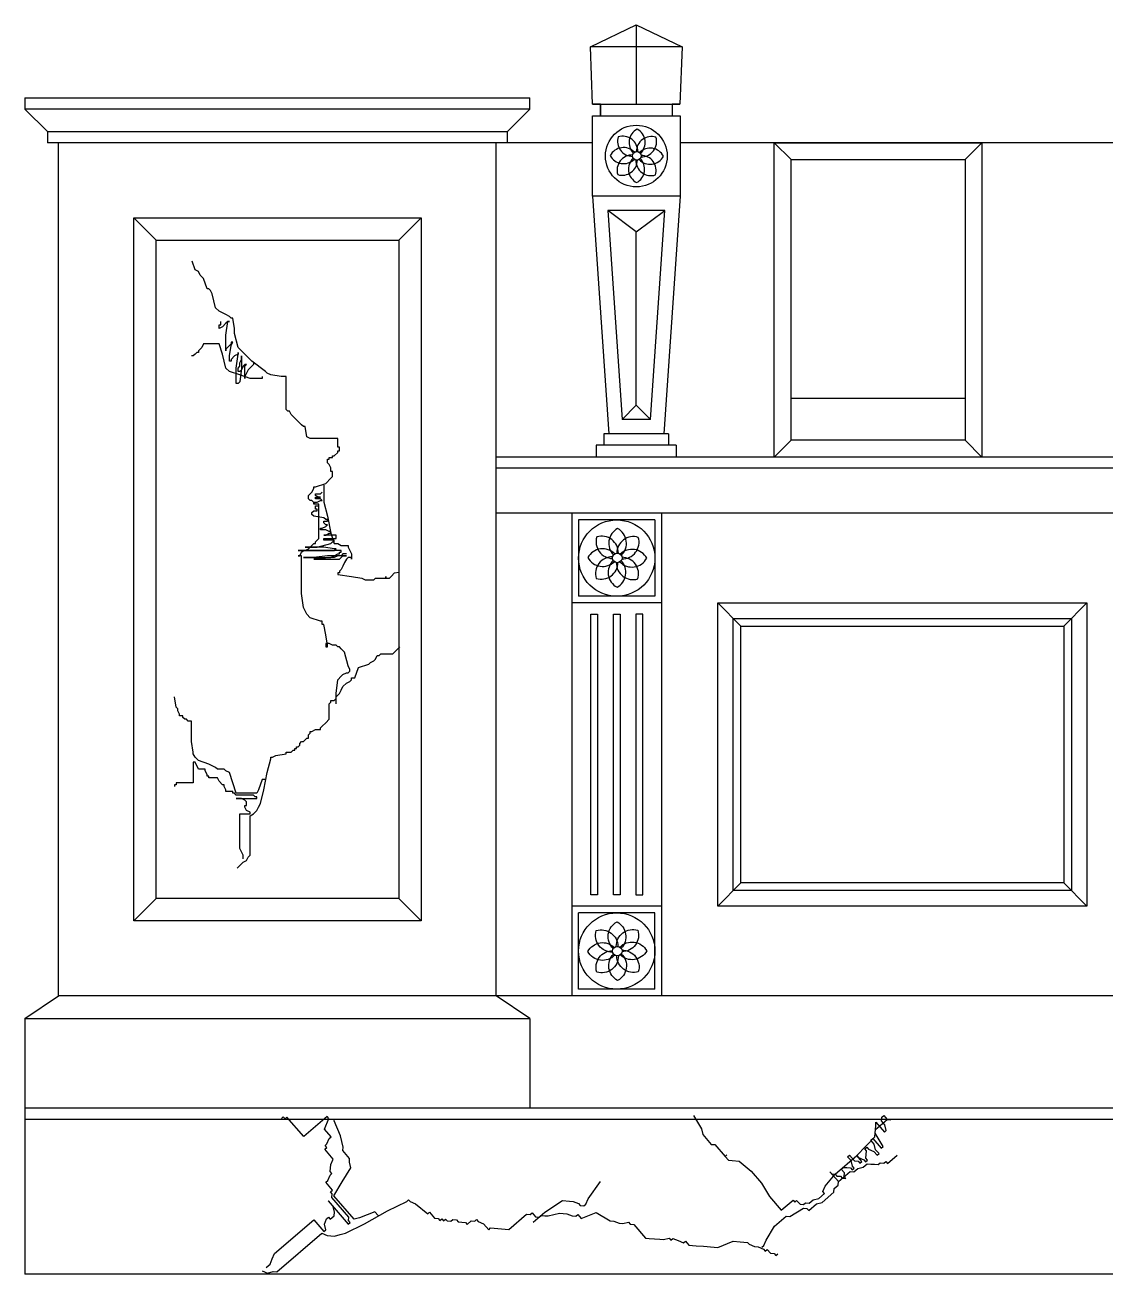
# Model space of a CAD drawing. Header units: metres. Extents: x 376 to 4159, y 361 to 1983.
# Drawn here: x 376 to 1776, y 365 to 1983 of the extents above; entities that cross this region are included whole.
import ezdxf

# ---------------------------------------------------------------- set-up
doc = ezdxf.new("R2010")
doc.units = ezdxf.units.M
for name, color, linetype in [('2', 2, 'Continuous'), ('3', 3, 'Continuous'), ('4', 4, 'Continuous'), ('7', 7, 'Continuous')]:
    doc.layers.add(name, color=color, linetype=linetype)

msp = doc.modelspace()

# ---------------------------------------------------------------- hatches: boundary and pattern name
at = {"layer": '3'}
h = msp.add_hatch(dxfattribs=at)
h.set_pattern_fill('AR-RROOF', scale=324.36)
h.paths.add_polyline_path([(1594.85, 1808.91), (1369.39, 1808.91), (1369.39, 1445.27), (1594.85, 1445.27)])

# ---------------------------------------------------------------- linework, layer by layer
for p, q in [((596.73, 1665.97), (592.95, 1677.31)), ((601.19, 1663.74), (596.73, 1665.97)), ((603.42, 1659.28), (601.19, 1663.74)), ((607.87, 1654.82), (603.42, 1659.28)), ((612.33, 1641.43), (607.87, 1654.82)), ((614.56, 1641.43), (612.33, 1641.43)), ((616.79, 1639.2), (614.56, 1641.43)), ((619.02, 1634.74), (616.79, 1639.2)), ((623.48, 1616.89), (619.02, 1634.74)), ((627.94, 1612.43), (623.48, 1616.89)), ((632.39, 1610.2), (627.94, 1612.43)), ((636.85, 1607.97), (632.39, 1610.2)), ((641.31, 1605.73), (636.85, 1607.97)), ((643.54, 1603.5), (641.31, 1605.73)), ((645.77, 1603.5), (643.54, 1603.5)), ((648, 1590.12), (645.77, 1603.5)), ((627.94, 1594.58), (630.17, 1594.58)), ((627.94, 1590.12), (627.94, 1594.58)), ((632.39, 1592.35), (627.94, 1590.12)), ((630.17, 1594.58), (630.17, 1599.04)), ((636.85, 1596.81), (632.39, 1592.35)), ((639.08, 1599.04), (636.85, 1596.81)), ((636.85, 1581.19), (639.08, 1599.04)), ((641.31, 1599.04), (639.08, 1599.04)), ((639.08, 1599.04), (641.31, 1599.04)), ((648, 1583.42), (648, 1590.12)), ((607.87, 1570.04), (605.64, 1565.58)), ((627.94, 1570.04), (607.87, 1570.04)), ((632.39, 1556.65), (627.94, 1570.04)), ((636.85, 1561.11), (636.85, 1581.19)), ((643.54, 1570.04), (641.31, 1567.81)), ((643.54, 1572.27), (643.54, 1570.04)), ((645.77, 1572.27), (643.54, 1572.27)), ((643.54, 1567.81), (645.77, 1572.27)), ((652.46, 1565.58), (648, 1583.42)), ((594.5, 1554.42), (592.27, 1554.42)), ((596.73, 1556.65), (594.5, 1554.42)), ((598.96, 1558.88), (596.73, 1556.65)), ((601.19, 1558.88), (598.96, 1558.88)), ((603.42, 1563.35), (601.19, 1561.11)), ((601.19, 1561.11), (601.19, 1558.88)), ((605.64, 1565.58), (603.42, 1563.35)), ((636.85, 1538.8), (632.39, 1556.65)), ((641.31, 1567.81), (636.85, 1563.35)), ((636.85, 1563.35), (636.85, 1561.11)), ((641.31, 1554.42), (643.54, 1567.81)), ((641.31, 1547.73), (641.31, 1554.42)), ((648, 1554.42), (643.54, 1549.96)), ((652.46, 1556.65), (648, 1554.42)), ((650.23, 1538.8), (652.46, 1556.65)), ((670.29, 1547.73), (652.46, 1565.58)), ((652.46, 1558.88), (652.46, 1556.65)), ((652.46, 1556.65), (652.46, 1558.88)), ((656.92, 1554.42), (656.92, 1538.8)), ((656.92, 1549.96), (656.92, 1554.42)), ((641.31, 1534.34), (636.85, 1538.8)), ((643.54, 1547.73), (641.31, 1547.73)), ((643.54, 1549.96), (643.54, 1547.73)), ((650.23, 1518.73), (650.23, 1538.8)), ((652.46, 1538.8), (654.69, 1541.04)), ((652.46, 1534.34), (652.46, 1538.8)), ((654.69, 1545.5), (656.92, 1549.96)), ((654.69, 1541.04), (654.69, 1545.5)), ((656.92, 1538.8), (654.69, 1520.96)), ((659.15, 1541.04), (656.92, 1536.57)), ((661.37, 1543.27), (659.15, 1541.04)), ((663.6, 1543.27), (661.37, 1543.27)), ((661.37, 1541.04), (663.6, 1543.27)), ((661.37, 1525.42), (661.37, 1541.04)), ((670.29, 1541.04), (665.83, 1536.57)), ((688.12, 1534.34), (670.29, 1547.73)), ((672.52, 1543.27), (670.29, 1541.04)), ((672.52, 1545.5), (672.52, 1543.27)), ((654.69, 1529.88), (641.31, 1534.34)), ((654.69, 1534.34), (652.46, 1534.34)), ((656.92, 1536.57), (654.69, 1534.34)), ((668.06, 1525.42), (654.69, 1529.88)), ((663.6, 1532.11), (661.37, 1527.65)), ((661.37, 1527.65), (661.37, 1525.42)), ((665.83, 1536.57), (663.6, 1532.11)), ((683.67, 1525.42), (668.06, 1525.42)), ((683.67, 1527.65), (683.67, 1525.42)), ((690.35, 1532.11), (688.12, 1534.34)), ((694.81, 1529.88), (690.35, 1532.11)), ((708.19, 1527.65), (694.81, 1529.88)), ((714.87, 1527.65), (708.19, 1527.65)), ((714.87, 1485.26), (714.87, 1527.65)), ((652.46, 1518.73), (650.23, 1518.73)), ((654.69, 1520.96), (652.46, 1518.73)), ((717.1, 1483.03), (714.87, 1485.26)), ((719.33, 1483.03), (717.1, 1483.03)), ((721.56, 1478.57), (719.33, 1483.03)), ((734.94, 1465.18), (721.56, 1478.57)), ((737.17, 1462.95), (734.94, 1465.18)), ((739.4, 1462.95), (737.17, 1462.95)), ((741.62, 1449.56), (739.4, 1462.95)), ((746.08, 1447.33), (741.62, 1449.56)), ((781.75, 1447.33), (746.08, 1447.33)), ((781.75, 1436.18), (781.75, 1447.33)), ((775.06, 1425.02), (777.29, 1425.02)), ((775.06, 1422.79), (775.06, 1425.02)), ((777.29, 1425.02), (781.75, 1429.49)), ((783.98, 1436.18), (781.75, 1436.18)), ((781.75, 1431.72), (783.98, 1431.72)), ((781.75, 1429.49), (781.75, 1431.72)), ((783.98, 1431.72), (783.98, 1436.18)), ((768.37, 1420.56), (770.6, 1420.56)), ((768.37, 1416.1), (768.37, 1420.56)), ((770.6, 1413.87), (768.37, 1416.1)), ((770.6, 1422.79), (775.06, 1422.79)), ((770.6, 1420.56), (770.6, 1422.79)), ((772.83, 1409.41), (770.6, 1413.87)), ((772.83, 1404.94), (772.83, 1409.41)), ((766.15, 1389.33), (772.83, 1396.02)), ((775.06, 1404.94), (772.83, 1404.94)), ((772.83, 1396.02), (775.06, 1398.25)), ((775.06, 1398.25), (775.06, 1404.94)), ((743.85, 1373.71), (748.31, 1378.17)), ((748.31, 1378.17), (750.54, 1382.63)), ((750.54, 1384.87), (752.77, 1384.87)), ((750.54, 1382.63), (750.54, 1384.87)), ((752.77, 1384.87), (766.15, 1389.33)), ((752.77, 1375.94), (759.46, 1375.94)), ((752.77, 1373.71), (752.77, 1375.94)), ((759.46, 1375.94), (761.69, 1378.17)), ((763.92, 1387.1), (763.92, 1364.79)), ((743.85, 1369.25), (743.85, 1373.71)), ((746.08, 1367.02), (743.85, 1369.25)), ((748.31, 1367.02), (746.08, 1367.02)), ((752.77, 1362.56), (748.31, 1367.02)), ((750.54, 1364.79), (755, 1364.79)), ((750.54, 1362.56), (750.54, 1364.79)), ((757.23, 1362.56), (750.54, 1362.56)), ((757.23, 1371.48), (752.77, 1373.71)), ((752.77, 1371.48), (759.46, 1371.48)), ((752.77, 1369.25), (752.77, 1371.48)), ((759.46, 1369.25), (752.77, 1369.25)), ((757.23, 1362.56), (752.77, 1362.56)), ((752.77, 1360.32), (757.23, 1360.32)), ((752.77, 1355.86), (752.77, 1360.32)), ((755, 1364.79), (759.46, 1367.02)), ((759.46, 1371.48), (757.23, 1371.48)), ((757.23, 1317.94), (757.23, 1362.56)), ((757.23, 1360.32), (757.23, 1362.56)), ((761.69, 1367.02), (759.46, 1369.25)), ((759.46, 1367.02), (761.69, 1367.02)), ((763.92, 1364.79), (768.37, 1346.94)), ((748.31, 1351.4), (750.54, 1353.63)), ((748.31, 1349.17), (748.31, 1351.4)), ((750.54, 1346.94), (748.31, 1349.17)), ((750.54, 1353.63), (755, 1353.63)), ((763.92, 1344.71), (750.54, 1346.94)), ((755, 1355.86), (752.77, 1355.86)), ((755, 1353.63), (755, 1355.86)), ((766.15, 1342.48), (763.92, 1344.71)), ((768.37, 1346.94), (772.83, 1324.63)), ((759.46, 1331.32), (761.69, 1331.32)), ((759.46, 1329.09), (759.46, 1331.32)), ((766.15, 1329.09), (759.46, 1329.09)), ((761.69, 1331.32), (766.15, 1333.55)), ((763.92, 1340.25), (768.37, 1340.25)), ((763.92, 1338.01), (763.92, 1340.25)), ((766.15, 1335.78), (763.92, 1338.01)), ((768.37, 1342.48), (766.15, 1342.48)), ((768.37, 1335.78), (766.15, 1335.78)), ((766.15, 1333.55), (768.37, 1335.78)), ((770.6, 1326.86), (766.15, 1329.09)), ((768.37, 1340.25), (768.37, 1342.48)), ((748.31, 1309.01), (750.54, 1311.24)), ((750.54, 1311.24), (752.77, 1311.24)), ((752.77, 1313.47), (755, 1315.7)), ((752.77, 1311.24), (752.77, 1313.47)), ((755, 1315.7), (757.23, 1317.94)), ((755, 1306.78), (772.83, 1311.24)), ((763.92, 1322.4), (766.15, 1322.4)), ((779.52, 1322.4), (763.92, 1322.4)), ((763.92, 1317.94), (779.52, 1317.94)), ((763.92, 1315.7), (763.92, 1317.94)), ((777.29, 1315.7), (763.92, 1315.7)), ((766.15, 1322.4), (770.6, 1324.63)), ((772.83, 1326.86), (770.6, 1326.86)), ((770.6, 1324.63), (772.83, 1324.63)), ((772.83, 1324.63), (772.83, 1326.86)), ((772.83, 1324.63), (777.29, 1311.24)), ((772.83, 1311.24), (775.06, 1313.47)), ((775.06, 1313.47), (777.29, 1313.47)), ((777.29, 1313.47), (777.29, 1315.7)), ((777.29, 1311.24), (781.75, 1311.24)), ((779.52, 1317.94), (779.52, 1322.4)), ((781.75, 1311.24), (786.21, 1309.01)), ((730.48, 1302.32), (777.29, 1302.32)), ((786.21, 1302.32), (730.48, 1302.32)), ((730.48, 1295.63), (732.71, 1295.63)), ((734.94, 1295.63), (730.48, 1295.63)), ((732.71, 1295.63), (734.94, 1300.09)), ((734.94, 1300.09), (737.17, 1302.32)), ((734.94, 1246.54), (734.94, 1295.63)), ((737.17, 1302.32), (739.4, 1302.32)), ((739.4, 1306.78), (755, 1306.78)), ((763.92, 1306.78), (739.4, 1306.78)), ((739.4, 1302.32), (743.85, 1304.55)), ((743.85, 1304.55), (748.31, 1309.01)), ((768.37, 1295.63), (750.54, 1293.39)), ((777.29, 1304.55), (763.92, 1306.78)), ((792.9, 1295.63), (768.37, 1295.63)), ((772.83, 1293.39), (777.29, 1295.63)), ((779.52, 1304.55), (777.29, 1304.55)), ((777.29, 1302.32), (779.52, 1304.55)), ((777.29, 1295.63), (781.75, 1297.86)), ((781.75, 1295.63), (777.29, 1293.39)), ((781.75, 1297.86), (783.98, 1297.86)), ((786.21, 1295.63), (781.75, 1295.63)), ((783.98, 1300.09), (786.21, 1300.09)), ((783.98, 1297.86), (783.98, 1300.09)), ((783.98, 1291.16), (788.44, 1295.63)), ((786.21, 1309.01), (795.12, 1309.01)), ((786.21, 1300.09), (786.21, 1302.32)), ((788.44, 1297.86), (786.21, 1295.63)), ((792.9, 1297.86), (788.44, 1297.86)), ((788.44, 1295.63), (792.9, 1295.63)), ((795.12, 1309.01), (795.12, 1306.78)), ((795.12, 1306.78), (797.35, 1302.32)), ((797.35, 1302.32), (799.58, 1297.86)), ((799.58, 1297.86), (799.58, 1291.16)), ((737.17, 1293.39), (772.83, 1293.39)), ((750.54, 1293.39), (737.17, 1293.39)), ((750.54, 1291.16), (783.98, 1291.16)), ((755, 1291.16), (750.54, 1291.16)), ((772.83, 1293.39), (755, 1291.16)), ((777.29, 1293.39), (772.83, 1293.39)), ((788.44, 1282.24), (786.21, 1277.78)), ((790.67, 1286.7), (788.44, 1282.24)), ((792.9, 1291.16), (790.67, 1286.7)), ((795.12, 1293.39), (792.9, 1291.16)), ((799.58, 1293.39), (795.12, 1293.39)), ((799.58, 1291.16), (799.58, 1293.39)), ((781.75, 1273.32), (781.75, 1271.08)), ((783.98, 1273.32), (781.75, 1273.32)), ((781.75, 1271.08), (799.58, 1268.85)), ((786.21, 1277.78), (783.98, 1275.55)), ((783.98, 1275.55), (783.98, 1273.32)), ((799.58, 1268.85), (812.96, 1266.62)), ((812.96, 1266.62), (817.42, 1264.39)), ((817.42, 1264.39), (828.56, 1264.39)), ((828.56, 1264.39), (830.79, 1266.62)), ((830.79, 1266.62), (844.17, 1266.62)), ((844.17, 1268.85), (844.17, 1266.62)), ((844.17, 1266.62), (844.17, 1268.85)), ((844.17, 1266.62), (848.62, 1266.62)), ((848.62, 1266.62), (850.85, 1268.85)), ((850.85, 1268.85), (855.31, 1273.32)), ((855.31, 1273.32), (860.88, 1274.24)), ((737.17, 1228.7), (734.94, 1246.54)), ((739.4, 1224.23), (737.17, 1228.7)), ((741.62, 1219.77), (739.4, 1224.23)), ((746.08, 1215.31), (741.62, 1219.77)), ((759.46, 1210.85), (746.08, 1215.31)), ((761.69, 1210.85), (759.46, 1210.85)), ((761.69, 1206.39), (761.69, 1210.85)), ((763.92, 1206.39), (761.69, 1206.39)), ((766.15, 1193), (763.92, 1206.39)), ((768.37, 1179.61), (766.15, 1193)), ((766.15, 1181.84), (766.15, 1177.38)), ((770.6, 1181.84), (766.15, 1181.84)), ((775.06, 1179.61), (770.6, 1181.84)), ((766.15, 1177.38), (768.37, 1177.38)), ((768.37, 1177.38), (768.37, 1179.61)), ((779.52, 1179.61), (775.06, 1179.61)), ((781.75, 1177.38), (779.52, 1179.61)), ((783.98, 1177.38), (781.75, 1177.38)), ((786.21, 1175.15), (783.98, 1177.38)), ((790.67, 1170.69), (786.21, 1175.15)), ((795.12, 1152.84), (790.67, 1170.69)), ((830.79, 1161.77), (833.02, 1166.23)), ((833.02, 1166.23), (835.25, 1166.23)), ((835.25, 1166.23), (837.48, 1168.46)), ((837.48, 1168.46), (853.08, 1168.46)), ((853.08, 1168.46), (855.31, 1170.69)), ((855.31, 1170.69), (862, 1177.38)), ((797.35, 1148.38), (795.12, 1152.84)), ((804.04, 1137.22), (808.5, 1150.61)), ((808.5, 1150.61), (821.87, 1155.07)), ((821.87, 1155.07), (824.1, 1157.3)), ((824.1, 1157.3), (828.56, 1159.54)), ((828.56, 1159.54), (830.79, 1161.77)), ((779.52, 1117.15), (781.75, 1134.99)), ((781.75, 1134.99), (786.21, 1139.46)), ((786.21, 1139.46), (788.44, 1141.69)), ((788.44, 1141.69), (792.9, 1143.92)), ((792.9, 1143.92), (795.12, 1143.92)), ((795.12, 1143.92), (797.35, 1146.15)), ((797.35, 1146.15), (797.35, 1148.38)), ((797.35, 1132.76), (799.58, 1134.99)), ((799.58, 1137.22), (804.04, 1137.22)), ((799.58, 1134.99), (799.58, 1137.22)), ((779.52, 1103.76), (779.52, 1117.15)), ((781.75, 1114.91), (783.98, 1117.15)), ((783.98, 1117.15), (786.21, 1121.61)), ((786.21, 1121.61), (788.44, 1126.07)), ((788.44, 1126.07), (792.9, 1130.53)), ((792.9, 1130.53), (797.35, 1132.76)), ((572.21, 1099.3), (569.98, 1112.68)), ((770.6, 1103.76), (772.83, 1105.99)), ((770.6, 1083.68), (770.6, 1103.76)), ((772.83, 1105.99), (772.83, 1108.22)), ((772.83, 1108.22), (777.29, 1108.22)), ((777.29, 1108.22), (779.52, 1110.45)), ((779.52, 1112.68), (781.75, 1114.91)), ((779.52, 1110.45), (779.52, 1112.68)), ((574.44, 1097.07), (572.21, 1099.3)), ((574.44, 1094.84), (574.44, 1097.07)), ((576.67, 1090.37), (574.44, 1094.84)), ((576.67, 1088.14), (576.67, 1090.37)), ((581.12, 1088.14), (576.67, 1088.14)), ((581.12, 1085.91), (581.12, 1088.14)), ((583.35, 1083.68), (581.12, 1085.91)), ((585.58, 1083.68), (583.35, 1083.68)), ((587.81, 1081.45), (585.58, 1083.68)), ((592.27, 1081.45), (587.81, 1081.45)), ((592.27, 1054.68), (592.27, 1081.45)), ((748.31, 1068.06), (752.77, 1070.29)), ((752.77, 1070.29), (759.46, 1070.29)), ((759.46, 1072.53), (761.69, 1074.76)), ((759.46, 1070.29), (759.46, 1072.53)), ((761.69, 1074.76), (766.15, 1079.22)), ((766.15, 1079.22), (770.6, 1083.68)), ((594.5, 1041.29), (592.27, 1054.68)), ((732.71, 1052.45), (734.94, 1054.68)), ((732.71, 1050.22), (732.71, 1052.45)), ((734.94, 1054.68), (737.17, 1054.68)), ((737.17, 1054.68), (739.4, 1056.91)), ((739.4, 1056.91), (741.62, 1059.14)), ((741.62, 1059.14), (743.85, 1059.14)), ((743.85, 1063.6), (746.08, 1065.83)), ((743.85, 1059.14), (743.85, 1063.6)), ((746.08, 1068.06), (748.31, 1068.06)), ((746.08, 1065.83), (746.08, 1068.06)), ((594.5, 1039.06), (594.5, 1041.29)), ((596.73, 1034.6), (594.5, 1039.06)), ((697.04, 1034.6), (701.5, 1036.83)), ((701.5, 1036.83), (714.87, 1039.06)), ((714.87, 1041.29), (721.56, 1041.29)), ((714.87, 1039.06), (714.87, 1041.29)), ((721.56, 1041.29), (723.79, 1043.52)), ((723.79, 1043.52), (726.02, 1043.52)), ((726.02, 1045.75), (728.25, 1045.75)), ((726.02, 1043.52), (726.02, 1045.75)), ((728.25, 1047.98), (730.48, 1047.98)), ((728.25, 1045.75), (728.25, 1047.98)), ((730.48, 1047.98), (732.71, 1050.22)), ((594.5, 1027.91), (594.5, 1001.13)), ((596.73, 1027.91), (594.5, 1027.91)), ((601.19, 1030.14), (596.73, 1034.6)), ((601.19, 1018.98), (596.73, 1027.91)), ((614.56, 1025.68), (601.19, 1030.14)), ((619.02, 1023.44), (614.56, 1025.68)), ((623.48, 1021.21), (619.02, 1023.44)), ((625.71, 1018.98), (623.48, 1021.21)), ((690.35, 1014.52), (694.81, 1032.37)), ((694.81, 1034.6), (697.04, 1034.6)), ((694.81, 1032.37), (694.81, 1034.6)), ((610.1, 1018.98), (601.19, 1018.98)), ((610.1, 1016.75), (610.1, 1018.98)), ((612.33, 1012.29), (610.1, 1016.75)), ((612.33, 1010.06), (612.33, 1012.29)), ((614.56, 1010.06), (612.33, 1010.06)), ((614.56, 1007.83), (614.56, 1010.06)), ((625.71, 1007.83), (614.56, 1007.83)), ((634.62, 1018.98), (625.71, 1018.98)), ((627.94, 1003.37), (625.71, 1007.83)), ((636.85, 1016.75), (634.62, 1018.98)), ((641.31, 1014.52), (636.85, 1016.75)), ((645.77, 1001.13), (641.31, 1014.52)), ((683.67, 1005.6), (679.21, 992.21)), ((688.12, 1005.6), (683.67, 1005.6)), ((685.9, 992.21), (690.35, 1014.52)), ((569.98, 998.9), (569.98, 996.67)), ((572.21, 998.9), (569.98, 998.9)), ((594.5, 1001.13), (572.21, 1001.13)), ((572.21, 1001.13), (572.21, 998.9)), ((632.39, 998.9), (627.94, 1003.37)), ((634.62, 998.9), (632.39, 998.9)), ((634.62, 996.67), (634.62, 998.9)), ((636.85, 992.21), (634.62, 996.67)), ((636.85, 989.98), (636.85, 992.21)), ((645.77, 989.98), (636.85, 989.98)), ((650.23, 987.75), (645.77, 1001.13)), ((645.77, 987.75), (645.77, 989.98)), ((648, 987.75), (645.77, 987.75)), ((650.23, 985.52), (648, 987.75)), ((676.98, 987.75), (650.23, 987.75)), ((679.21, 992.21), (676.98, 987.75)), ((681.44, 974.36), (685.9, 992.21)), ((672.52, 985.52), (650.23, 985.52)), ((650.23, 981.05), (676.98, 981.05)), ((656.92, 981.05), (650.23, 981.05)), ((661.37, 978.82), (656.92, 981.05)), ((663.6, 976.59), (661.37, 978.82)), ((661.37, 972.13), (663.6, 972.13)), ((661.37, 969.9), (661.37, 972.13)), ((663.6, 972.13), (663.6, 976.59)), ((674.75, 983.29), (672.52, 985.52)), ((676.98, 983.29), (674.75, 983.29)), ((676.98, 981.05), (676.98, 983.29)), ((679.21, 969.9), (681.44, 974.36)), ((654.69, 916.36), (654.69, 960.98)), ((654.69, 960.98), (668.06, 960.98)), ((663.6, 965.44), (661.37, 969.9)), ((668.06, 963.21), (663.6, 965.44)), ((668.06, 960.98), (668.06, 963.21)), ((668.06, 958.75), (672.52, 960.98)), ((668.06, 907.43), (668.06, 958.75)), ((672.52, 960.98), (676.98, 965.44)), ((676.98, 965.44), (679.21, 969.9)), ((656.92, 911.89), (654.69, 916.36)), ((659.15, 907.43), (656.92, 911.89)), ((659.15, 902.97), (659.15, 907.43)), ((665.83, 905.2), (668.06, 907.43)), ((651.31, 890.66), (659.15, 898.51)), ((659.15, 898.51), (663.6, 900.74)), ((663.6, 900.74), (665.83, 905.2)), ((711.2, 568.67), (708.66, 566.49)), ((713.38, 566.13), (711.2, 568.67)), ((715.92, 568.3), (713.38, 566.13)), ((737.66, 542.9), (715.92, 568.3)), ((768.17, 569.01), (737.66, 542.9)), ((764.52, 552.69), (770.35, 566.47)), ((770.35, 566.47), (768.17, 569.01)), ((1242.78, 570.3), (1253.29, 552.88)), ((1486.61, 563.32), (1486.98, 568.04)), ((1486.98, 568.04), (1489.52, 570.22)), ((1489.52, 570.22), (1493.87, 565.14)), ((773.22, 542.52), (764.52, 552.69)), ((777.24, 563.57), (777.37, 565.27)), ((785.2, 543.97), (777.24, 563.57)), ((1253.29, 552.88), (1255.09, 545.62)), ((1478.25, 547.36), (1478.99, 556.8)), ((1478.25, 547.36), (1478.62, 552.08)), ((1478.62, 552.08), (1494.03, 565.27)), ((1478.99, 556.8), (1479.35, 561.51)), ((1479.35, 561.51), (1490.22, 548.81)), ((1490.96, 558.24), (1486.61, 563.32)), ((1490.22, 548.81), (1492.77, 550.99)), ((1492.77, 550.99), (1490.96, 558.24)), ((1493.87, 565.14), (1498.59, 564.77)), ((767.77, 533.46), (770.68, 540.35)), ((770.68, 540.35), (773.22, 542.52)), ((787, 536.71), (785.2, 543.97)), ((788.81, 529.46), (787, 536.71)), ((1255.09, 545.62), (1265.96, 532.92)), ((1454.63, 518.35), (1477.88, 542.65)), ((1472.8, 538.29), (1475.34, 540.47)), ((1477.14, 533.21), (1472.8, 538.29)), ((1475.34, 540.47), (1486.21, 527.77)), ((1477.88, 542.65), (1478.25, 547.36)), ((1488.75, 529.94), (1478.25, 547.36)), ((764.86, 526.56), (767.4, 528.74)), ((775.73, 513.86), (764.86, 526.56)), ((765.22, 531.28), (767.77, 533.46)), ((767.4, 528.74), (765.22, 531.28)), ((788.44, 524.74), (788.81, 529.46)), ((797.14, 514.58), (788.44, 524.74)), ((1265.96, 532.92), (1270.68, 532.56)), ((1270.68, 532.56), (1283.73, 517.32)), ((1283.73, 517.32), (1286.27, 519.49)), ((1286.27, 519.49), (1283.73, 517.32)), ((1426.66, 494.41), (1454.63, 518.35)), ((1442.65, 516.9), (1445.2, 519.08)), ((1445.2, 519.08), (1451.72, 511.45)), ((1461.15, 510.72), (1454.63, 518.35)), ((1454.63, 518.35), (1456.8, 515.81)), ((1464.8, 527.05), (1467.34, 529.23)), ((1466.97, 524.51), (1464.8, 527.05)), ((1466.24, 515.08), (1466.97, 524.51)), ((1467.34, 529.23), (1469.52, 526.69)), ((1469.52, 526.69), (1476.41, 523.78)), ((1476.41, 523.78), (1480.76, 518.7)), ((1478.95, 525.96), (1477.14, 533.21)), ((1483.3, 520.88), (1478.95, 525.96)), ((1480.76, 518.7), (1483.3, 520.88)), ((1486.21, 527.77), (1488.75, 529.94)), ((1494.17, 508.17), (1506.88, 519.05)), ((772.08, 497.54), (772.82, 506.97)), ((772.82, 506.97), (775.73, 513.86)), ((787.67, 484.47), (798.57, 502.61)), ((796.77, 509.86), (797.14, 514.58)), ((798.57, 502.61), (796.77, 509.86)), ((1283.73, 517.32), (1288.07, 512.24)), ((1288.07, 512.24), (1292.79, 511.87)), ((1292.79, 511.87), (1302.22, 511.14)), ((1302.22, 511.14), (1317.81, 498.08)), ((1434.29, 500.94), (1436.83, 503.11)), ((1436.83, 503.11), (1441.55, 502.75)), ((1441.55, 502.75), (1446.27, 502.39)), ((1447, 511.82), (1442.65, 516.9)), ((1446.27, 502.39), (1448.44, 499.85)), ((1448.81, 504.56), (1447, 511.82)), ((1448.44, 499.85), (1450.98, 502.02)), ((1450.98, 502.02), (1448.81, 504.56)), ((1451.72, 511.45), (1456.44, 511.09)), ((1455.7, 501.66), (1462.96, 503.47)), ((1456.44, 511.09), (1458.61, 508.55)), ((1456.8, 515.81), (1463.7, 512.9)), ((1458.61, 508.55), (1461.15, 510.72)), ((1462.96, 503.47), (1468.04, 507.82)), ((1463.7, 512.9), (1465.87, 510.36)), ((1465.87, 510.36), (1468.41, 512.54)), ((1468.41, 512.54), (1466.24, 515.08)), ((1468.04, 507.82), (1472.76, 507.46)), ((1472.76, 507.46), (1477.48, 507.09)), ((1477.48, 507.09), (1482.19, 506.73)), ((1482.19, 506.73), (1484.74, 508.9)), ((1484.74, 508.9), (1489.45, 508.54)), ((1489.45, 508.54), (1491.99, 510.71)), ((1491.99, 510.71), (1494.17, 508.17)), ((766.26, 483.75), (768.8, 485.93)), ((768.8, 485.93), (771.71, 492.82)), ((771.71, 492.82), (774.25, 495)), ((774.25, 495), (772.08, 497.54)), ((1317.81, 498.08), (1330.86, 482.83)), ((1413.58, 478.81), (1426.66, 494.41)), ((1430.64, 484.61), (1419.77, 497.32)), ((1419.77, 497.32), (1421.95, 494.77)), ((1421.95, 494.77), (1426.66, 494.41)), ((1426.66, 494.41), (1428.84, 491.87)), ((1428.84, 491.87), (1433.55, 491.51)), ((1430.64, 484.61), (1445.9, 497.67)), ((1433.55, 491.51), (1435.73, 488.97)), ((1438.64, 495.86), (1434.29, 500.94)), ((1435.73, 488.97), (1440.44, 488.6)), ((1438.27, 491.14), (1438.64, 495.86)), ((1440.44, 488.6), (1438.27, 491.14)), ((1445.9, 497.67), (1450.61, 497.3)), ((1450.61, 497.3), (1455.7, 501.66)), ((774.96, 473.59), (766.26, 483.75)), ((772.41, 471.41), (774.96, 473.59)), ((774.59, 468.87), (772.41, 471.41)), ((776.76, 466.33), (787.67, 484.47)), ((1106.23, 462.23), (1122.22, 484.72)), ((1330.86, 482.83), (1341.36, 465.42)), ((1405.22, 462.85), (1412.85, 469.38)), ((1409.57, 457.77), (1424.82, 470.83)), ((1410.67, 471.92), (1413.58, 478.81)), ((1412.85, 469.38), (1410.67, 471.92)), ((1424.82, 470.83), (1425.19, 475.55)), ((1425.19, 475.55), (1430.27, 479.9)), ((1430.27, 479.9), (1430.64, 484.61)), ((775.66, 452.18), (769.13, 459.81)), ((769.13, 459.81), (795.22, 429.32)), ((774.22, 464.16), (774.59, 468.87)), ((795.96, 438.75), (774.22, 464.16)), ((802.85, 435.85), (776.76, 466.33)), ((846.41, 446.72), (871.09, 459.05)), ((871.09, 459.05), (873.64, 461.22)), ((873.64, 461.22), (875.81, 458.68)), ((875.81, 458.68), (882.7, 455.78)), ((882.7, 455.78), (898.29, 442.71)), ((1050.33, 445.2), (1072.84, 460.06)), ((1072.84, 460.06), (1082.28, 459.34)), ((1082.28, 459.34), (1086.99, 458.97)), ((1086.99, 458.97), (1093.88, 456.07)), ((1093.88, 456.07), (1096.06, 453.53)), ((1096.06, 453.53), (1100.77, 453.16)), ((1100.77, 453.16), (1103.32, 455.34)), ((1103.32, 455.34), (1106.23, 462.23)), ((1341.36, 465.42), (1356.58, 447.63)), ((1356.58, 447.63), (1371.83, 460.69)), ((1371.83, 460.69), (1374.01, 458.15)), ((1374.01, 458.15), (1376.55, 460.32)), ((1376.55, 460.32), (1380.9, 455.24)), ((1380.9, 455.24), (1385.62, 454.88)), ((1385.62, 454.88), (1388.16, 457.05)), ((1388.16, 457.05), (1392.87, 456.69)), ((1392.14, 447.26), (1402.31, 455.96)), ((1392.87, 456.69), (1397.96, 461.04)), ((1397.96, 461.04), (1405.22, 462.85)), ((1402.31, 455.96), (1409.57, 457.77)), ((767.29, 436.22), (769.83, 438.4)), ((769.83, 438.4), (772.01, 435.86)), ((772.01, 435.86), (777.09, 440.21)), ((777.46, 444.93), (775.66, 452.18)), ((777.09, 440.21), (777.46, 444.93)), ((795.59, 434.04), (795.96, 438.75)), ((810.11, 437.66), (802.85, 435.85)), ((829.71, 445.64), (810.11, 437.66)), ((816.63, 430.04), (846.41, 446.72)), ((834.06, 440.55), (829.71, 445.64)), ((898.29, 442.71), (900.83, 444.89)), ((900.83, 444.89), (907.35, 437.26)), ((907.35, 437.26), (912.07, 436.9)), ((1003.49, 422.72), (1026.38, 442.3)), ((1026.38, 442.3), (1031.09, 441.94)), ((1031.09, 441.94), (1033.64, 444.11)), ((1033.64, 444.11), (1037.98, 439.03)), ((1035.07, 432.14), (1050.33, 445.2)), ((1037.98, 439.03), (1042.7, 438.67)), ((1042.7, 438.67), (1045.24, 440.85)), ((1045.24, 440.85), (1049.96, 440.48)), ((1049.96, 440.48), (1054.68, 440.12)), ((1054.68, 440.12), (1061.94, 441.93)), ((1061.94, 441.93), (1069.19, 443.74)), ((1069.19, 443.74), (1078.63, 443.01)), ((1078.63, 443.01), (1085.52, 440.11)), ((1085.52, 440.11), (1090.24, 439.74)), ((1090.24, 439.74), (1092.78, 441.92)), ((1092.78, 441.92), (1097.13, 436.84)), ((1097.13, 436.84), (1116.73, 444.81)), ((1116.73, 444.81), (1134.86, 433.92)), ((1347.85, 426.96), (1363.1, 440.01)), ((1363.1, 440.01), (1367.82, 439.65)), ((1367.82, 439.65), (1385.25, 450.16)), ((1385.25, 450.16), (1389.96, 449.8)), ((1389.96, 449.8), (1392.14, 447.26)), ((699.75, 391.62), (750.6, 435.14)), ((750.6, 435.14), (763.65, 419.9)), ((763.65, 419.9), (766.19, 422.07)), ((764.38, 429.33), (767.29, 436.22)), ((766.19, 422.07), (764.38, 429.33)), ((791.94, 417.71), (816.63, 430.04)), ((795.22, 429.32), (797.77, 431.5)), ((797.77, 431.5), (795.59, 434.04)), ((912.07, 436.9), (914.25, 434.36)), ((914.25, 434.36), (916.79, 436.54)), ((916.79, 436.54), (918.96, 434)), ((918.96, 434), (921.5, 436.17)), ((921.5, 436.17), (923.68, 433.63)), ((923.68, 433.63), (928.4, 433.27)), ((928.4, 433.27), (930.94, 435.44)), ((930.94, 435.44), (935.65, 435.08)), ((935.65, 435.08), (937.83, 432.54)), ((937.83, 432.54), (942.55, 432.17)), ((942.55, 432.17), (947.26, 431.81)), ((947.26, 431.81), (949.44, 429.27)), ((949.44, 429.27), (954.52, 433.62)), ((954.52, 433.62), (959.24, 433.26)), ((959.24, 433.26), (961.78, 435.43)), ((961.78, 435.43), (963.95, 432.89)), ((963.95, 432.89), (970.85, 429.99)), ((970.85, 429.99), (977.37, 422.37)), ((977.37, 422.37), (979.91, 424.54)), ((979.91, 424.54), (984.63, 424.18)), ((984.63, 424.18), (994.06, 423.45)), ((994.06, 423.45), (1003.49, 422.72)), ((1134.86, 433.92), (1139.58, 433.56)), ((1139.58, 433.56), (1146.47, 430.65)), ((1146.47, 430.65), (1151.18, 430.29)), ((1151.18, 430.29), (1158.44, 432.1)), ((1158.44, 432.1), (1160.62, 429.56)), ((1160.62, 429.56), (1165.33, 429.19)), ((1165.33, 429.19), (1180.55, 411.41)), ((1336.94, 408.82), (1347.85, 426.96)), ((702.63, 367.68), (761.1, 417.72)), ((761.1, 417.72), (767.99, 414.82)), ((767.99, 414.82), (777.43, 414.09)), ((777.43, 414.09), (784.69, 415.9)), ((784.69, 415.9), (791.94, 417.71)), ((1180.55, 411.41), (1185.27, 411.05)), ((1185.27, 411.05), (1199.42, 409.95)), ((1199.42, 409.95), (1204.14, 409.59)), ((1204.14, 409.59), (1211.4, 411.4)), ((1211.4, 411.4), (1213.57, 408.86)), ((1213.57, 408.86), (1216.11, 411.04)), ((1216.11, 411.04), (1223, 408.13)), ((1223, 408.13), (1229.89, 405.23)), ((1229.89, 405.23), (1232.44, 407.4)), ((1232.44, 407.4), (1236.78, 402.32)), ((1274.52, 399.41), (1294.12, 407.38)), ((1294.12, 407.38), (1303.55, 406.65)), ((1303.55, 406.65), (1308.27, 406.29)), ((1308.27, 406.29), (1312.99, 405.92)), ((1312.99, 405.92), (1315.16, 403.38)), ((1334.03, 401.93), (1336.94, 408.82)), ((696.84, 384.73), (699.75, 391.62)), ((1236.78, 402.32), (1246.22, 401.59)), ((1246.22, 401.59), (1255.65, 400.86)), ((1255.65, 400.86), (1260.37, 400.5)), ((1260.37, 400.5), (1265.09, 400.14)), ((1265.09, 400.14), (1274.52, 399.41)), ((1315.16, 403.38), (1322.05, 400.48)), ((1322.05, 400.48), (1326.77, 400.11)), ((1326.77, 400.11), (1333.66, 397.21)), ((1331.49, 399.75), (1334.03, 401.93)), ((1333.66, 397.21), (1335.83, 394.67)), ((1335.83, 394.67), (1338.38, 396.85)), ((1338.38, 396.85), (1342.73, 391.76)), ((1342.73, 391.76), (1347.44, 391.4)), ((1347.44, 391.4), (1349.62, 388.86)), ((1349.62, 388.86), (1352.16, 391.04)), ((688.84, 373.49), (693.93, 377.84)), ((693.93, 377.84), (696.84, 384.73)), ((683.76, 369.13), (690.65, 366.23)), ((690.65, 366.23), (697.91, 368.04)), ((697.91, 368.04), (702.63, 367.68))]:
    msp.add_line(p, q)
at = {"layer": '2'}
msp.add_line((4158.58, 364.91), (376.33, 364.91), dxfattribs=at)
at = {"layer": '3'}
for p, q in [((1030.88, 1874.36), (376.33, 1874.36)), ((405.43, 1845.27), (1001.79, 1845.27)), ((1369.39, 1808.91), (1347.57, 1830.73)), ((1594.85, 1830.73), (1616.66, 1830.73)), ((1594.85, 1808.91), (1616.66, 1830.73)), ((546.33, 1704.36), (517.24, 1733.45)), ((860.88, 1704.36), (889.97, 1733.45)), ((1168.65, 1715.09), (1131.83, 1742.81)), ((1168.65, 1715.09), (1205.63, 1742.81)), ((1168.65, 1490.75), (1168.65, 1715.09)), ((1168.65, 1490.75), (1150.27, 1472.19)), ((1187.01, 1472.19), (1168.65, 1490.75)), ((1187.01, 1472.19), (1150.27, 1472.19)), ((1369.39, 1445.27), (1347.57, 1423.45)), ((1594.85, 1445.27), (1616.66, 1423.45)), ((3547.67, 1408.91), (987.24, 1408.91)), ((1192.83, 1342), (1093.92, 1342)), ((1093.92, 1342), (1093.92, 1243.09)), ((1192.83, 1342), (1192.83, 1243.09)), ((1201.56, 1234.36), (1085.19, 1234.36)), ((1192.83, 1243.09), (1093.92, 1243.09)), ((1274.28, 1234.36), (1304.28, 1204.36)), ((1722.83, 1204.36), (1752.83, 1234.36)), ((1304.28, 871.64), (1274.28, 841.64)), ((1722.83, 871.64), (1752.83, 841.64)), ((546.33, 851.64), (517.24, 822.54)), ((860.88, 851.64), (889.97, 822.54)), ((1201.56, 841.64), (1085.19, 841.64)), ((1093.92, 734), (1093.92, 832.91)), ((1192.83, 832.91), (1093.92, 832.91)), ((1192.83, 734), (1192.83, 832.91)), ((1192.83, 734), (1093.92, 734)), ((376.33, 696.18), (1030.88, 696.18)), ((4158.58, 565.27), (376.33, 565.27))]:
    msp.add_line(p, q, dxfattribs=at)
for points in [[(1174.11, 1816.61, 0.51), (1169.79, 1848.27, 0.5), (1164.98, 1817.1)], [(1170.64, 1819.07, 0.51), (1145.2, 1838.4, 0.5), (1163.81, 1812.96)], [(1174.85, 1812.43, 0.51), (1194.16, 1837.86, 0.5), (1168.72, 1819.18)], [(1166.43, 1818.38, 0.51), (1134.8, 1814.03, 0.5), (1165.93, 1809.19)], [(1163.91, 1814.88, 0.51), (1144.67, 1789.45, 0.5), (1170.11, 1808.06)], [(1168.18, 1808.13, 0.51), (1193.62, 1788.91, 0.5), (1174.93, 1814.35)], [(1172.42, 1808.91, 0.51), (1204.03, 1813.28, 0.5), (1172.81, 1818.04)], [(1164.64, 1810.62, 0.51), (1169.04, 1779.04, 0.5), (1173.83, 1810.22)], [(1149.28, 1296.03, 0.51), (1144.53, 1330.85, 0.5), (1139.25, 1296.56)], [(1145.47, 1298.73, 0.51), (1117.49, 1319.99, 0.5), (1137.95, 1292.01)], [(1150.1, 1291.42, 0.51), (1171.33, 1319.41, 0.5), (1143.35, 1298.85)], [(1140.83, 1297.97, 0.51), (1106.04, 1293.19, 0.5), (1140.29, 1287.86)], [(1147.43, 1287.56, 0.51), (1182.19, 1292.36, 0.5), (1147.85, 1297.6)], [(1138.07, 1294.13, 0.51), (1116.9, 1266.14, 0.5), (1144.89, 1286.62)], [(1138.86, 1289.43, 0.51), (1143.7, 1254.7, 0.5), (1148.98, 1289)], [(1142.77, 1286.7, 0.51), (1170.75, 1265.56, 0.5), (1150.18, 1293.54)], [(1138.07, 781.87, -0.51), (1116.9, 809.85, -0.5), (1144.89, 789.38)], [(1138.86, 786.57, -0.51), (1143.7, 821.3, -0.5), (1148.98, 787)], [(1142.77, 789.29, -0.51), (1170.75, 810.44, -0.5), (1150.18, 782.45)], [(1140.83, 778.03, -0.51), (1106.04, 782.81, -0.5), (1140.29, 788.14)], [(1147.43, 788.44, -0.51), (1182.19, 783.64, -0.5), (1147.85, 778.4)], [(1145.47, 777.27, -0.51), (1117.49, 756.01, -0.5), (1137.95, 783.99)], [(1149.28, 779.97, -0.51), (1144.53, 745.15, -0.5), (1139.25, 779.44)], [(1150.1, 784.57, -0.51), (1171.33, 756.59, -0.5), (1143.35, 777.15)]]:
    msp.add_lwpolyline(points, format="xyb", dxfattribs=at)
for points in [[(1369.39, 1808.91), (1594.85, 1808.91), (1594.85, 1445.27), (1369.39, 1445.27)], [(860.88, 851.64), (546.33, 851.64), (546.33, 1704.36), (860.88, 1704.36)], [(1109.74, 1219.82), (1118.46, 1219.82), (1118.46, 856.18), (1109.74, 856.18)], [(1139.01, 1219.82), (1147.74, 1219.82), (1147.74, 856.18), (1139.01, 856.18)], [(1177.01, 1219.82), (1168.28, 1219.82), (1168.28, 856.18), (1177.01, 856.18)], [(1294.28, 1214.36), (1732.83, 1214.36), (1732.83, 861.64), (1294.28, 861.64)]]:
    msp.add_lwpolyline(points, close=True, dxfattribs=at)
msp.add_lwpolyline([(1187.01, 1472.19), (1205.63, 1742.81), (1131.83, 1742.81), (1150.27, 1472.19)], dxfattribs=at)
for centre, radius in [((1168.74, 1813.44), 40), ((1169.37, 1813.61), 5.6), ((1143.37, 1292.54), 49.45), ((1144.07, 1292.73), 6.16), ((1143.37, 783.45), 49.45), ((1144.07, 783.27), 6.16)]:
    msp.add_circle(centre, radius, dxfattribs=at)
at = {"layer": '4'}
for p, q in [((1228.07, 1955.08), (1225.28, 1880.53)), ((376.33, 1888.91), (1030.88, 1888.91)), ((1030.88, 1874.36), (1030.88, 1888.91)), ((1030.88, 1874.36), (1001.79, 1845.27)), ((1001.79, 1830.73), (1001.79, 1845.27)), ((1111.99, 1830.73), (405.43, 1830.73)), ((987.24, 725.27), (987.24, 1830.73)), ((3282.35, 1830.73), (1225.49, 1830.73)), ((3547.67, 1423.45), (987.24, 1423.45)), ((3547.67, 1350.73), (987.24, 1350.73)), ((376.33, 696.18), (419.97, 725.27)), ((1030.88, 696.18), (987.24, 725.27)), ((376.33, 696.18), (376.33, 364.91)), ((1030.88, 696.18), (1030.88, 579.82)), ((4158.58, 579.82), (376.33, 579.82))]:
    msp.add_line(p, q, dxfattribs=at)
for points in [[(1111.99, 1830.73), (1111.99, 1865.53), (1122.28, 1865.53), (1122.28, 1880.53), (1111.99, 1880.53), (1109.2, 1955.08), (1168.74, 1983.29), (1228.28, 1955.08)], [(376.33, 1888.91), (376.33, 1874.36), (405.43, 1845.27), (405.43, 1830.73)], [(1225.28, 1880.53), (1215.19, 1880.53), (1215.19, 1865.53), (1225.49, 1865.53), (1225.49, 1830.73)], [(419.97, 725.27), (419.97, 1830.73)]]:
    msp.add_lwpolyline(points, dxfattribs=at)
at = {"layer": '7'}
for p, q in [((1168.74, 1983.29), (1168.74, 1880.53)), ((1228.07, 1955.08), (1109.2, 1955.08)), ((1111.99, 1880.53), (1225.28, 1880.53)), ((1122.28, 1880.53), (1122.28, 1865.53)), ((1215.19, 1880.53), (1215.19, 1865.53)), ((1111.99, 1761.36), (1132.91, 1453.64)), ((1225.49, 1761.36), (1204.35, 1453.64)), ((1210.54, 1453.64), (1126.73, 1453.64)), ((1126.73, 1453.64), (1126.73, 1438.64)), ((1210.54, 1453.64), (1210.54, 1438.64)), ((1220.54, 1438.64), (1116.73, 1438.64)), ((1116.73, 1438.64), (1116.73, 1423.45)), ((1220.54, 1438.64), (1220.54, 1423.45)), ((1085.19, 1350.73), (1085.19, 725.27)), ((1201.56, 1350.73), (1201.56, 725.27)), ((4114.94, 725.27), (419.97, 725.27))]:
    msp.add_line(p, q, dxfattribs=at)
for points in [[(1111.99, 1865.53), (1225.49, 1865.53), (1225.49, 1761.36), (1111.99, 1761.36)], [(1347.57, 1830.73), (1616.66, 1830.73), (1616.66, 1423.45), (1347.57, 1423.45)], [(889.97, 822.54), (517.24, 822.54), (517.24, 1733.45), (889.97, 1733.45), (889.97, 822.54)], [(1274.28, 1234.36), (1752.83, 1234.36), (1752.83, 841.64), (1274.28, 841.64)], [(1304.28, 1204.36), (1722.83, 1204.36), (1722.83, 871.64), (1304.28, 871.64)]]:
    msp.add_lwpolyline(points, close=True, dxfattribs=at)

doc.saveas('drawing.dxf')
